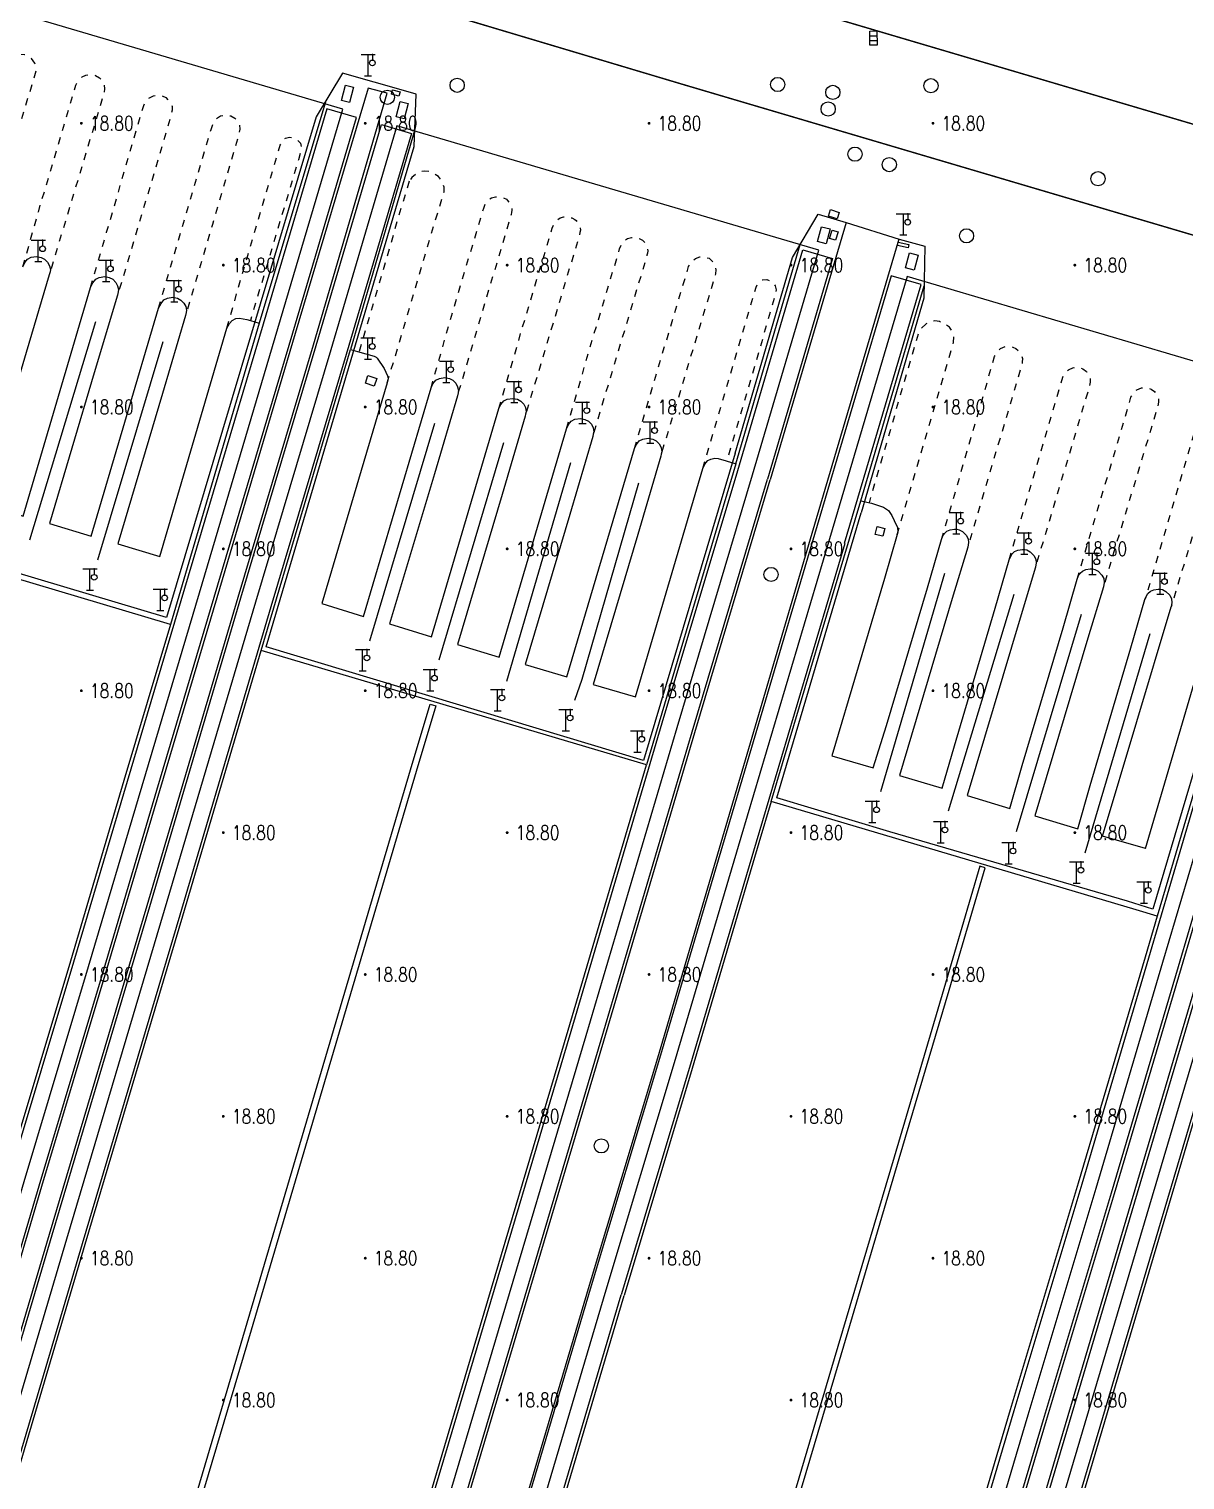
# Model space of a CAD drawing. Extents: x 404846 to 408477, y 3390929 to 3392894.
# Drawn here: x 406947.7 to 407029.1, y 3391818.7 to 3391921 of the extents above; entities that cross this region are included whole.
import ezdxf
from ezdxf.enums import TextEntityAlignment as Align

# ---------------------------------------------------------------- set-up
doc = ezdxf.new("R2010")
doc.units = 0
doc.header["$LTSCALE"] = 0.5
doc.header["$PDSIZE"] = 0.2
doc.linetypes.add('X6', pattern=[2, 1, -1])
doc.layers.get('0').update_dxf_attribs({"linetype": 'CONTINUOUS'})
for name, color, linetype in [('3221', 6, 'CONTINUOUS'), ('DLSS', 4, 'CONTINUOUS'), ('DMTZ', 3, 'CONTINUOUS'), ('FZTZ', 7, 'CONTINUOUS'), ('GCD', 1, 'CONTINUOUS'), ('GXYZ', 2, 'CONTINUOUS'), ('JMD', 6, 'CONTINUOUS'), ('SXSS', 5, 'CONTINUOUS'), ('ZBTZ', 3, 'CONTINUOUS')]:
    doc.layers.add(name, color=color, linetype=linetype)
doc.styles.add('HZ', font='rs.shx', dxfattribs={"width": 0.8, "bigfont": 'hztxt.shx'})
doc.linetypes.add('10422', pattern='A,0.75,[150,AAA.SHX,S=0.5,R=0,X=0,Y=0.5],1.5,[177,AAA.SHX,S=1,R=0,X=0,Y=0.4],0.75', length=3)
doc.linetypes.add('1161', pattern='A,0,[149,AAA.SHX,S=0.15,R=0,X=0,Y=0],-1.6', length=1.6)
doc.linetypes.add('447', pattern='A,8,-1,[148,AAA.SHX,S=1,R=0,X=0,Y=0],-1', length=10)

# ---------------------------------------------------------------- blocks, each defined once
blk = doc.blocks.new('gc063')
for p, q in [((-1, 3), (1, 3)), ((0, 0), (0, 3)), ((0.6, 3), (0.6, 2.2)), ((-0.5, 0), (0.5, 0))]:
    blk.add_line(p, q)
blk.add_circle((0.6, 1.8), 0.4)
blk.add_point((0.6, 3))
blk.add_point((0.6, 3))
blk = doc.blocks.new('GC200')
at = {"linetype": 'Continuous', "const_width": 0.2, "flags": 128}
blk.add_lwpolyline([(-0.1, 0, 1), (0.1, 0, 1)], format="xyb", close=True, dxfattribs=at)
blk = doc.blocks.new('gc188')
blk.add_circle((0, 0), 1)
blk = doc.blocks.new('gc041')
for p, q in [((-1, 0.5), (1, 0.5)), ((-1, -0.5), (-1, 0.5)), ((-0.33, 0.5), (-0.33, -0.5)), ((0.33, 0.5), (0.33, -0.5)), ((1, 0.5), (1, -0.5)), ((1, -0.5), (-1, -0.5))]:
    blk.add_line(p, q)

msp = doc.modelspace()

# ---------------------------------------------------------------- linework, layer by layer
at = {"layer": '3221', "color": 6}
for points in [[(406935.699, 3391800.484, 18.723), (406947.332, 3391839.797, 18.561), (406951.864, 3391854.938, 18.616), (406955.638, 3391867.675, 18.728), (406959.67, 3391881.284, 18.793), (406965.208, 3391899.914, 18.836), (406969.778, 3391915.381, 18.83), (406940.049, 3391924.165, 18.83), (406935.486, 3391908.723, 18.836), (406929.951, 3391890.105, 18.793), (406925.915, 3391876.482, 18.728), (406922.153, 3391863.786, 18.616), (406917.62, 3391848.64, 18.561), (406905.976, 3391809.292, 18.723)], [(406969.1, 3391790.104, 18.783), (406973.78, 3391805.818, 18.746), (406980.038, 3391826.9, 18.746), (406986.922, 3391850.073, 18.746), (406993.341, 3391871.796, 18.704), (406998.649, 3391889.604, 18.786), (407003.313, 3391905.444, 18.645), (406973.576, 3391914.201, 18.645), (406968.926, 3391898.41, 18.786), (406963.622, 3391880.615, 18.704), (406957.199, 3391858.88, 18.746), (406950.32, 3391835.725, 18.746), (406944.066, 3391814.653, 18.746), (406939.373, 3391798.897, 18.783)], [(407039.262, 3391894.784, 18.829), (407009.538, 3391903.587, 18.576), (407004.06, 3391885.091, 18.752)], [(407039.262, 3391894.784, 18.829), (407037.597, 3391889.163, 18.883), (407033.781, 3391876.277, 18.752), (407027.539, 3391855.229, 18.79), (407022.83, 3391839.298, 18.737), (407018.038, 3391823.318, 18.686), (406987.124, 3391718.945, 18.735), (406951.218, 3391597.72, 19.131), (406919.586, 3391491.035, 18.77)], [(407004.06, 3391885.091, 18.752), (406997.814, 3391864.03, 18.79), (406993.118, 3391848.144, 18.737), (406988.316, 3391832.128, 18.686)], [(406988.316, 3391832.128, 18.686), (406921.497, 3391606.533, 18.839), (406889.865, 3391499.848, 18.907)]]:
    msp.add_polyline3d(points, dxfattribs=at)
msp.add_polyline3d([(407043.117, 3391893.798, 18.887), (407018.585, 3391811.028, 18.727), (406988.042, 3391707.954, 18.781), (406975.302, 3391665.111, 18.745), (406923.401, 3391489.904, 18.729), (406953.125, 3391481.099, 18.729), (407005.022, 3391656.295, 18.745), (407017.76, 3391699.132, 18.781), (407048.307, 3391802.219, 18.727), (407072.839, 3391884.989, 18.887)], close=True, dxfattribs=at)
at = {"layer": 'DLSS', "linetype": 'Continuous', "const_width": 0.1, "flags": 128}
for points, elevation in [([(407042.774, 3391910.447), (406995.975, 3391924.276), (406976.937, 3391929.963), (406952.352, 3391937.254), (406897.959, 3391953.404)], 18.549), ([(407040.649, 3391903.255), (406993.839, 3391917.087), (406974.798, 3391922.774), (406950.22, 3391930.063)], 18.601)]:
    msp.add_lwpolyline(points, dxfattribs=dict(at, elevation=elevation))
at = {"layer": 'DLSS', "linetype": 'X6', "flags": 128}
for points, elevation in [([(406944.269, 3391905.138), (406945.39, 3391908.672), (406948.185, 3391918.139), (406948.168, 3391918.365), (406948.074, 3391918.612), (406947.832, 3391918.953), (406947.612, 3391919.099), (406947.357, 3391919.208), (406947.086, 3391919.228), (406946.774, 3391919.136), (406946.535, 3391918.993), (406946.317, 3391918.748), (406946.188, 3391918.505), (406946.058, 3391918.127), (406942.426, 3391905.654)], 18.974), ([(406947.238, 3391904.265), (406948.353, 3391908.218), (406950.969, 3391917.068), (406951.143, 3391917.391), (406951.412, 3391917.643), (406951.676, 3391917.777), (406952.128, 3391917.807), (406952.361, 3391917.744), (406952.644, 3391917.578), (406952.855, 3391917.347), (406952.971, 3391917.078), (406952.998, 3391916.801), (406952.928, 3391916.446), (406951.681, 3391912.278), (406949.093, 3391903.696)], 18.586), ([(406951.994, 3391902.806), (406953.135, 3391906.699), (406955.753, 3391915.64), (406955.918, 3391915.943), (406956.146, 3391916.179), (406956.439, 3391916.324), (406956.815, 3391916.378), (406957.045, 3391916.329), (406957.311, 3391916.186), (406957.599, 3391915.897), (406957.747, 3391915.558), (406957.749, 3391915.312), (406957.681, 3391914.921), (406953.911, 3391902.263)], 18.685), ([(406956.799, 3391901.345), (406958.688, 3391907.801), (406960.497, 3391913.931), (406960.586, 3391914.222), (406960.68, 3391914.477), (406960.863, 3391914.694), (406961.159, 3391914.901), (406961.462, 3391914.963), (406961.893, 3391914.9), (406962.18, 3391914.734), (406962.378, 3391914.509), (406962.485, 3391914.283), (406962.519, 3391913.959), (406962.398, 3391913.369), (406960.588, 3391907.241), (406958.696, 3391900.818)], 18.771), ([(406961.604, 3391899.947), (406963.033, 3391904.884), (406965.371, 3391912.843), (406965.549, 3391913.18), (406965.736, 3391913.333), (406966.027, 3391913.398), (406966.298, 3391913.338), (406966.564, 3391913.225), (406966.786, 3391912.974), (406966.842, 3391912.709), (406966.802, 3391912.371), (406966.65, 3391911.809), (406963.269, 3391900.478)], 18.843), ([(406972.912, 3391896.077), (406976.909, 3391909.57), (406976.91, 3391909.869), (406976.824, 3391910.169), (406976.708, 3391910.391), (406976.509, 3391910.622), (406976.125, 3391910.859), (406975.829, 3391910.977), (406975.511, 3391911.012), (406975.213, 3391910.934), (406974.916, 3391910.791), (406974.645, 3391910.555), (406974.456, 3391910.293)], 18.993), ([(406974.456, 3391910.293), (406973.725, 3391907.871), (406970.93, 3391898.258)], 18.964), ([(406975.996, 3391895.727), (406977.567, 3391901.25), (406979.707, 3391908.391), (406979.835, 3391908.711), (406980.068, 3391908.99), (406980.263, 3391909.13), (406980.533, 3391909.198), (406980.921, 3391909.18), (406981.088, 3391909.121), (406981.311, 3391909.017), (406981.392, 3391908.943), (406981.49, 3391908.816), (406981.647, 3391908.546), (406981.695, 3391908.261), (406981.665, 3391908.098), (406981.636, 3391907.941), (406977.906, 3391895.375)], 19.008), ([(406980.782, 3391894.264), (406982.39, 3391899.833), (406984.53, 3391906.975), (406984.658, 3391907.294), (406984.89, 3391907.574), (406985.086, 3391907.713), (406985.355, 3391907.781), (406985.743, 3391907.763), (406985.911, 3391907.704), (406986.134, 3391907.6), (406986.214, 3391907.526), (406986.312, 3391907.399), (406986.469, 3391907.129), (406986.518, 3391906.844), (406986.487, 3391906.681), (406986.459, 3391906.524), (406982.621, 3391893.725)], 19.008), ([(406985.548, 3391892.849), (406987.142, 3391898.383), (406989.282, 3391905.524), (406989.41, 3391905.844), (406989.643, 3391906.124), (406989.838, 3391906.263), (406990.108, 3391906.331), (406990.496, 3391906.313), (406990.663, 3391906.254), (406990.886, 3391906.15), (406990.967, 3391906.076), (406991.065, 3391905.949), (406991.222, 3391905.679), (406991.27, 3391905.394), (406991.24, 3391905.231), (406991.211, 3391905.074), (406987.424, 3391892.458)], 18.984), ([(406990.336, 3391891.449), (406992.432, 3391898.572), (406994.146, 3391904.286), (406994.325, 3391904.622), (406994.635, 3391904.85), (406994.922, 3391904.963), (406995.286, 3391904.953), (406995.582, 3391904.861), (406995.806, 3391904.656), (406995.99, 3391904.403), (406996.072, 3391904.04), (406996.047, 3391903.766), (406992.213, 3391891.059)], 18.958), ([(406995.151, 3391890.055), (406998.892, 3391902.831), (406999.006, 3391903.067), (406999.125, 3391903.197), (406999.342, 3391903.337), (406999.661, 3391903.361), (406999.885, 3391903.28), (407000.122, 3391903.119), (407000.239, 3391902.919), (407000.308, 3391902.637), (407000.281, 3391902.429), (407000.186, 3391902.056), (406996.84, 3391890.577)], 18.84), ([(407008.849, 3391885.392), (407012.801, 3391898.928), (407012.831, 3391899.321), (407012.734, 3391899.715), (407012.517, 3391900.005), (407012.136, 3391900.275), (407011.81, 3391900.394), (407011.49, 3391900.456), (407011.238, 3391900.409), (407010.883, 3391900.236), (407010.472, 3391899.86), (407010.311, 3391899.524)], 18.672), ([(407010.311, 3391899.524), (407006.86, 3391887.633)], 18.581), ([(407011.966, 3391885.04), (407015.705, 3391897.94), (407015.875, 3391898.278), (407016.122, 3391898.508), (407016.466, 3391898.645), (407016.739, 3391898.66), (407016.978, 3391898.608), (407017.188, 3391898.5), (407017.413, 3391898.328), (407017.606, 3391898.053), (407017.671, 3391897.788), (407017.656, 3391897.55), (407017.582, 3391897.222), (407013.807, 3391884.507)], 18.712), ([(407016.736, 3391883.613), (407020.502, 3391896.49), (407020.675, 3391896.792), (407020.908, 3391897.004), (407021.251, 3391897.152), (407021.695, 3391897.142), (407021.93, 3391897.058), (407022.168, 3391896.881), (407022.334, 3391896.637), (407022.442, 3391896.374), (407022.444, 3391896.126), (407022.314, 3391895.598), (407018.577, 3391883.08)], 18.711), ([(407021.526, 3391882.232), (407025.312, 3391895.078), (407025.485, 3391895.38), (407025.718, 3391895.592), (407026.061, 3391895.739), (407026.506, 3391895.729), (407026.741, 3391895.646), (407026.979, 3391895.468), (407027.144, 3391895.225), (407027.253, 3391894.962), (407027.254, 3391894.714), (407027.125, 3391894.186), (407023.367, 3391881.7)], 18.714), ([(407030.034, 3391893.448), (407026.299, 3391880.815)], 18.877), ([(407031.934, 3391892.883), (407028.14, 3391880.283)], 18.857)]:
    msp.add_lwpolyline(points, dxfattribs=dict(at, elevation=elevation))
at = {"layer": 'DMTZ', "linetype": '10422', "flags": 128}
for points, elevation in [([(406947.238, 3391904.265), (406947.37, 3391904.559), (406947.57, 3391904.803), (406947.824, 3391904.936), (406948.205, 3391904.988), (406948.531, 3391904.921), (406948.769, 3391904.799), (406948.979, 3391904.586), (406949.106, 3391904.334), (406949.171, 3391904.077), (406949.148, 3391903.912), (406949.093, 3391903.696), (406947.472, 3391898.216), (406944.315, 3391887.591), (406947.263, 3391886.685), (406951.994, 3391902.806)], 19.065), ([(406951.994, 3391902.806), (406952.166, 3391903.14), (406952.367, 3391903.384), (406952.62, 3391903.517), (406953.001, 3391903.568), (406953.327, 3391903.501), (406953.566, 3391903.379), (406953.776, 3391903.166), (406953.903, 3391902.915), (406953.968, 3391902.658), (406953.945, 3391902.493), (406953.911, 3391902.263), (406952.269, 3391896.797), (406949.111, 3391886.171), (406952.059, 3391885.266), (406956.799, 3391901.345)], 19.156), ([(406956.799, 3391901.345), (406956.973, 3391901.682), (406957.173, 3391901.926), (406957.427, 3391902.058), (406957.808, 3391902.11), (406958.134, 3391902.043), (406958.373, 3391901.921), (406958.582, 3391901.708), (406958.709, 3391901.456), (406958.774, 3391901.2), (406958.751, 3391901.035), (406958.696, 3391900.818), (406957.075, 3391895.339), (406953.919, 3391884.744), (406956.874, 3391883.843), (406961.604, 3391899.947)], 19.304), ([(406961.604, 3391899.947), (406961.787, 3391900.253), (406961.987, 3391900.479), (406962.234, 3391900.608), (406962.51, 3391900.645), (406963.023, 3391900.555), (406963.269, 3391900.478), (406963.896, 3391900.299), (406957.64, 3391879.053), (406940.068, 3391884.276)], 19.249), ([(406997.463, 3391890.366), (406991.187, 3391869.149), (406964.034, 3391877.213), (406970.311, 3391898.428), (406970.982, 3391898.244), (406971.995, 3391897.962), (406972.129, 3391897.89), (406972.205, 3391897.81), (406972.688, 3391897.098), (406972.937, 3391896.575), (406972.967, 3391896.364), (406972.912, 3391896.077), (406971.069, 3391889.907), (406968.292, 3391880.521), (406971.242, 3391879.613), (406975.996, 3391895.727)], 19.348), ([(406975.996, 3391895.727), (406976.127, 3391896.021), (406976.328, 3391896.265), (406976.581, 3391896.398), (406976.962, 3391896.45), (406977.289, 3391896.383), (406977.527, 3391896.261), (406977.737, 3391896.048), (406977.864, 3391895.796), (406977.929, 3391895.54), (406977.906, 3391895.375), (406977.85, 3391895.158), (406976.23, 3391889.679), (406973.073, 3391879.084), (406976.029, 3391878.183), (406980.782, 3391894.264)], 19.519), ([(406980.782, 3391894.264), (406980.914, 3391894.558), (406981.114, 3391894.802), (406981.368, 3391894.935), (406981.749, 3391894.987), (406982.075, 3391894.92), (406982.314, 3391894.798), (406982.523, 3391894.585), (406982.65, 3391894.333), (406982.692, 3391894.04), (406982.659, 3391893.873), (406982.621, 3391893.725), (406981.016, 3391888.216), (406977.861, 3391877.64), (406980.805, 3391876.748), (406985.548, 3391892.849)], 19.443), ([(406985.548, 3391892.849), (406985.679, 3391893.143), (406985.879, 3391893.387), (406986.133, 3391893.52), (406986.514, 3391893.572), (406986.84, 3391893.505), (406987.079, 3391893.383), (406987.289, 3391893.17), (406987.416, 3391892.918), (406987.458, 3391892.624), (406987.424, 3391892.458), (406987.386, 3391892.31), (406985.782, 3391886.8), (406982.626, 3391876.224), (406985.573, 3391875.348), (406990.336, 3391891.449)], 19.496), ([(406990.336, 3391891.449), (406990.468, 3391891.744), (406990.668, 3391891.988), (406990.922, 3391892.121), (406991.303, 3391892.172), (406991.629, 3391892.106), (406991.867, 3391891.984), (406992.077, 3391891.771), (406992.204, 3391891.519), (406992.246, 3391891.225), (406992.213, 3391891.059), (406992.175, 3391890.911), (406990.57, 3391885.401), (406987.415, 3391874.825), (406990.394, 3391873.94), (406995.151, 3391890.055)], 19.438), ([(406995.151, 3391890.055), (406995.259, 3391890.308), (406995.345, 3391890.447), (406995.506, 3391890.601), (406995.708, 3391890.705), (406995.986, 3391890.769), (406996.234, 3391890.752), (406996.787, 3391890.594), (406997.463, 3391890.366)], 19.341), ([(407025.681, 3391858.925), (406999.962, 3391866.562), (407006.274, 3391887.771)], 19.172), ([(407006.274, 3391887.771), (407007.018, 3391887.595), (407007.877, 3391887.32), (407008.218, 3391887.079), (407008.466, 3391886.741), (407008.636, 3391886.385), (407008.872, 3391885.874), (407008.889, 3391885.565), (407008.849, 3391885.392)], 19.436), ([(407008.849, 3391885.392), (407007.935, 3391882.297), (407004.238, 3391869.799), (407007.158, 3391868.953), (407008.096, 3391871.92), (407010.974, 3391881.624), (407011.966, 3391885.04), (407012.066, 3391885.303), (407012.175, 3391885.463), (407012.346, 3391885.615), (407012.58, 3391885.724), (407012.887, 3391885.769), (407013.052, 3391885.771), (407013.204, 3391885.729), (407013.435, 3391885.604), (407013.706, 3391885.343), (407013.844, 3391885.089), (407013.865, 3391884.817), (407013.807, 3391884.507)], 19.402), ([(407013.807, 3391884.507), (407012.704, 3391880.87), (407008.993, 3391868.394), (407012.003, 3391867.522), (407012.866, 3391870.493), (407015.744, 3391880.197), (407016.736, 3391883.613), (407016.836, 3391883.876), (407016.944, 3391884.036), (407017.115, 3391884.188), (407017.349, 3391884.297), (407017.657, 3391884.342), (407017.822, 3391884.344), (407017.974, 3391884.302), (407018.205, 3391884.177), (407018.476, 3391883.916), (407018.614, 3391883.661), (407018.635, 3391883.39), (407018.577, 3391883.08)], 19.472), ([(407018.577, 3391883.08), (407017.494, 3391879.49), (407013.76, 3391866.984), (407016.783, 3391866.073), (407017.655, 3391869.113), (407020.533, 3391878.817), (407021.526, 3391882.232), (407021.626, 3391882.495), (407021.734, 3391882.655), (407021.905, 3391882.808), (407022.139, 3391882.917), (407022.447, 3391882.962), (407022.612, 3391882.963), (407022.763, 3391882.922), (407022.995, 3391882.797), (407023.266, 3391882.536), (407023.404, 3391882.281), (407023.425, 3391882.01), (407023.367, 3391881.7)], 19.523), ([(407023.367, 3391881.7), (407022.267, 3391878.073), (407018.533, 3391865.567), (407021.556, 3391864.656), (407022.429, 3391867.696), (407025.307, 3391877.4), (407026.299, 3391880.815), (407026.399, 3391881.078), (407026.507, 3391881.239), (407026.678, 3391881.391), (407026.912, 3391881.5), (407027.22, 3391881.545), (407027.385, 3391881.546), (407027.536, 3391881.505), (407027.768, 3391881.38), (407028.039, 3391881.119), (407028.177, 3391880.864), (407028.198, 3391880.593), (407028.14, 3391880.283)], 19.526), ([(407026.327, 3391863.249), (407023.307, 3391864.13), (407028.14, 3391880.283)], 19.26), ([(407026.327, 3391863.249), (407031.125, 3391879.552), (407031.25, 3391879.768), (407031.563, 3391880.029), (407031.89, 3391880.112), (407032.261, 3391880.112), (407033.466, 3391879.807), (407032.53, 3391876.647), (407027.16, 3391858.487), (407025.681, 3391858.925)], 19.205)]:
    msp.add_lwpolyline(points, dxfattribs=dict(at, elevation=elevation))
at = {"layer": 'FZTZ', "linetype": 'Continuous', "flags": 128}
for points, elevation in [([(406969.693, 3391915.995), (406969.973, 3391917.067), (406970.54, 3391916.919), (406970.26, 3391915.847), (406969.693, 3391915.995)], 19.86), ([(406973.724, 3391916.283), (406973.204, 3391916.422), (406973.288, 3391916.739), (406973.809, 3391916.6), (406973.724, 3391916.283)], 19.549), ([(406973.53, 3391914.839), (406973.81, 3391915.911), (406974.377, 3391915.763), (406974.097, 3391914.691), (406973.53, 3391914.839)], 19.882), ([(407004.138, 3391908.298), (407004.759, 3391908.097), (407004.61, 3391907.635), (407003.988, 3391907.836), (407004.138, 3391908.298)], 19.995), ([(407004.118, 3391906.927), (407003.843, 3391905.874), (407003.231, 3391906.033), (407003.505, 3391907.086), (407004.118, 3391906.927)], 19.579), ([(407004.068, 3391906.266), (407004.247, 3391906.848), (407004.675, 3391906.716), (407004.496, 3391906.134), (407004.068, 3391906.266)], 19.977), ([(407009.615, 3391905.591), (407008.861, 3391905.761), (407008.916, 3391906.006), (407009.671, 3391905.836), (407009.615, 3391905.591)], 19.506), ([(407010.308, 3391905.088), (407010.033, 3391904.035), (407009.421, 3391904.194), (407009.695, 3391905.247), (407010.308, 3391905.088)], 19.489), ([(406971.994, 3391895.859), (406971.367, 3391896.066), (406971.544, 3391896.6), (406972.17, 3391896.394), (406971.994, 3391895.859)], 20.872), ([(407007.836, 3391885.266), (407007.298, 3391885.402), (407007.436, 3391885.946), (407007.974, 3391885.81), (407007.836, 3391885.266)], 20.867)]:
    msp.add_lwpolyline(points, close=True, dxfattribs=dict(at, elevation=elevation))
at = {"layer": 'JMD', "linetype": '447', "flags": 128}
for points, elevation in [([(406997.425, 3391891.133), (406990.97, 3391869.465), (406964.374, 3391877.476), (406974.812, 3391912.734), (406974.938, 3391916.431), (406972.906, 3391917.015), (406971.977, 3391917.27), (406969.755, 3391917.919), (406967.899, 3391914.822), (406957.352, 3391879.539), (406935.868, 3391885.96)], 20.522), ([(406997.425, 3391891.133), (407001.473, 3391904.917), (407003.26, 3391907.967), (407005.243, 3391907.391), (407008.984, 3391906.214), (407010.784, 3391905.723), (407010.722, 3391902.054), (407006.31, 3391886.924)], 20.538), ([(406952.347, 3391900.383), (406947.703, 3391884.996)], 20.285), ([(406957.105, 3391898.972), (406952.504, 3391883.576)], 20.25), ([(407060.468, 3391849.028), (407033.891, 3391856.866), (407044.28, 3391892.138), (407044.424, 3391895.746), (407039.217, 3391897.31), (407037.33, 3391894.215), (407026.842, 3391858.971), (407025.071, 3391859.538)], 20.965), ([(406971.693, 3391877.892), (406976.257, 3391893.238)], 20.483), ([(406981.108, 3391891.858), (406976.538, 3391876.534)], 20.231), ([(406981.342, 3391875.047), (406985.845, 3391890.46)], 20.121), ([(406990.617, 3391889.014), (406986.619, 3391875.17), (406986.104, 3391873.697)], 20.13), ([(407025.071, 3391859.538), (407008.331, 3391864.441), (407000.348, 3391866.828), (407006.31, 3391886.924)], 20.953), ([(407007.694, 3391867.287), (407012.201, 3391882.668)], 20.073), ([(407017.055, 3391881.174), (407012.441, 3391865.879)], 20.007), ([(407017.251, 3391864.449), (407021.814, 3391879.783)], 20.065), ([(407026.637, 3391878.397), (407022.051, 3391862.926)], 20.103)]:
    msp.add_lwpolyline(points, dxfattribs=dict(at, elevation=elevation))
at = {"layer": 'SXSS', "linetype": 'Continuous', "flags": 128}
for points, elevation in [([(406951.926, 3391792.404), (406954.92, 3391802.484), (406958.032, 3391812.909), (406962.626, 3391828.383), (406969.007, 3391850.028), (406974.559, 3391868.799), (406975.936, 3391873.431), (406976.327, 3391873.315), (406974.95, 3391868.683), (406969.398, 3391849.912), (406963.017, 3391828.267), (406958.423, 3391812.792), (406955.311, 3391802.367), (406952.307, 3391792.291)], 18.745), ([(406992.183, 3391784.686), (406996.197, 3391798.277), (407000.347, 3391812.258), (407004.763, 3391827.173), (407008.984, 3391841.402), (407012.49, 3391853.267), (407015.028, 3391861.896), (407014.667, 3391862.002), (407012.129, 3391853.373), (407008.624, 3391841.509), (407004.403, 3391827.279), (406999.986, 3391812.365), (406995.837, 3391798.384), (406991.817, 3391784.795)], 18.759)]:
    msp.add_lwpolyline(points, dxfattribs=dict(at, elevation=elevation))
at = {"layer": 'ZBTZ', "linetype": '1161', "flags": 128}
for points, elevation in [([(406938.164, 3391799.257), (406942.856, 3391815.013), (406949.11, 3391836.084), (406955.989, 3391859.238), (406962.412, 3391880.975), (406967.716, 3391898.768), (406972.897, 3391916.491), (406971.556, 3391916.863), (406966.431, 3391899.552), (406960.892, 3391880.922), (406956.86, 3391867.313), (406953.086, 3391854.575), (406948.554, 3391839.434), (406936.949, 3391800.114)], 18.746), ([(406936.753, 3391800.172), (406948.375, 3391839.487), (406952.907, 3391854.628), (406956.681, 3391867.366), (406960.713, 3391880.975), (406966.251, 3391899.605), (406970.737, 3391914.787), (406968.642, 3391915.406), (406964.157, 3391900.226), (406958.618, 3391881.596), (406954.586, 3391867.987), (406950.813, 3391855.251), (406946.281, 3391840.11), (406934.648, 3391800.796)], 18.727), ([(406968.582, 3391915.963), (406963.896, 3391900.299)], 18.833), ([(406938.355, 3391799.2), (406943.047, 3391814.956), (406949.301, 3391836.027), (406956.18, 3391859.182), (406962.603, 3391880.918), (406967.907, 3391898.712), (406972.493, 3391914.286), (406974.608, 3391913.664), (406970.02, 3391898.086), (406964.716, 3391880.291), (406958.294, 3391858.555), (406951.415, 3391835.4), (406945.16, 3391814.328), (406940.467, 3391798.571)], 18.737), ([(406974.853, 3391913.93), (406970.311, 3391898.428)], 18.824), ([(407005.238, 3391907.392), (406999.893, 3391889.238)], 18.705), ([(406997.463, 3391890.366), (407002.013, 3391905.839)], 18.724), ([(407008.964, 3391906.22), (407002.815, 3391885.459)], 18.653), ([(406997.607, 3391889.911), (407002.183, 3391905.452), (407004.274, 3391904.836), (406999.698, 3391889.295)], 18.715), ([(407005.13, 3391884.774), (407010.53, 3391903.005), (407008.406, 3391903.634), (407003.007, 3391885.403)], 18.664), ([(407006.274, 3391887.771), (407010.737, 3391902.914)], 18.608), ([(407038.162, 3391894.843), (407036.57, 3391889.467), (407032.753, 3391876.581), (407026.55, 3391855.521), (407021.842, 3391839.592), (407017.051, 3391823.614), (406986.117, 3391719.243), (406950.212, 3391598.018), (406918.664, 3391491.622)], 18.813), ([(407040.255, 3391894.223), (407038.662, 3391888.848), (407034.846, 3391875.961), (407028.625, 3391854.907), (407023.916, 3391838.975), (407019.123, 3391822.992), (406987.545, 3391716.466), (406952.281, 3391597.405), (406920.733, 3391491.009)], 18.818), ([(406922.471, 3391490.507), (406974.282, 3391665.413), (406987.023, 3391708.257), (407017.566, 3391811.33), (407041.971, 3391893.674)], 18.773), ([(406924.539, 3391489.894), (406976.35, 3391664.8), (406989.09, 3391707.643), (407019.634, 3391810.717), (407044.072, 3391893.051)], 18.773), ([(406968.053, 3391790.413), (406972.723, 3391806.133), (406978.98, 3391827.214), (406985.865, 3391850.387), (406992.283, 3391872.109), (406997.607, 3391889.911)], 18.752), ([(406970.196, 3391789.812), (406974.835, 3391805.505), (406981.093, 3391826.587), (406987.977, 3391849.761), (406994.396, 3391871.482), (406999.698, 3391889.295)], 18.752), ([(406970.351, 3391789.801), (406975.02, 3391805.45), (406981.277, 3391826.532), (406988.162, 3391849.706), (406994.58, 3391871.428), (406999.893, 3391889.238)], 18.752), ([(407002.815, 3391885.459), (406991.951, 3391848.491), (406987.126, 3391832.465)], 18.725), ([(407003.007, 3391885.403), (406992.094, 3391848.449), (406987.269, 3391832.422)], 18.725), ([(407005.147, 3391884.768), (406998.901, 3391863.708), (406994.205, 3391847.82), (406989.402, 3391831.802)], 18.741), ([(406957.64, 3391879.053), (406954.359, 3391868.054), (406950.586, 3391855.319), (406946.054, 3391840.178), (406934.439, 3391800.858)], 18.681), ([(406964.007, 3391877.183), (406958.486, 3391858.498), (406951.607, 3391835.343), (406945.352, 3391814.271), (406940.659, 3391798.514)], 18.746), ([(406967.865, 3391790.469), (406972.521, 3391806.193), (406978.778, 3391827.275), (406985.662, 3391850.447), (406991.187, 3391869.149)], 18.746), ([(406999.962, 3391866.562), (406999.097, 3391863.65), (406994.401, 3391847.762), (406989.598, 3391831.743)], 18.763), ([(407027.16, 3391858.487), (407026.304, 3391855.594), (407021.596, 3391839.666), (407016.805, 3391823.688), (406985.897, 3391719.308), (406949.991, 3391598.084), (406918.359, 3391491.399)], 18.805), ([(406924.659, 3391489.531), (406976.559, 3391664.738), (406989.299, 3391707.581), (407019.843, 3391810.655), (407033.458, 3391856.594)], 18.759), ([(406987.126, 3391832.465), (406920.288, 3391606.891), (406888.655, 3391500.207)], 18.811), ([(406987.269, 3391832.422), (406920.443, 3391606.845), (406888.889, 3391500.426), (406891.084, 3391499.777), (406922.638, 3391606.195), (406989.402, 3391831.802)], 18.766), ([(406891.236, 3391499.818), (406922.766, 3391606.157), (406989.598, 3391831.743)], 18.776)]:
    msp.add_lwpolyline(points, dxfattribs=dict(at, elevation=elevation))
at = {"layer": 'ZBTZ', "linetype": '1161', "elevation": 18.785, "flags": 128}
msp.add_lwpolyline([(406921.635, 3391488.405), (406922.173, 3391490.268), (406974.073, 3391665.475), (406986.814, 3391708.319), (407017.357, 3391811.392), (407042.397, 3391895.897), (407041.06, 3391896.292), (407038.89, 3391888.78), (407035.041, 3391875.906), (407028.839, 3391854.844), (407024.13, 3391838.911), (407019.337, 3391822.928), (406987.744, 3391716.408), (406952.479, 3391597.346), (406920.846, 3391490.662), (406920.301, 3391488.795), (406921.635, 3391488.405)], close=True, dxfattribs=at)

# ---------------------------------------------------------------- block references
at = {"layer": 'DLSS', "linetype": 'Continuous', "xscale": 0.5, "yscale": 0.5}
for p in [(406971.561, 3391917.731, 18.733), (407009.278, 3391906.504, 18.771), (406948.323, 3391904.63, 19.089), (406953.104, 3391903.218, 18.897), (406957.907, 3391901.784, 19.064), (406971.552, 3391897.744, 19.218), (406977.08, 3391896.112, 19.23), (406981.859, 3391894.686, 19.22), (406986.666, 3391893.223, 19.21), (406991.445, 3391891.822, 19.088), (407013.011, 3391885.434, 19.213), (407017.794, 3391884.016, 19.288), (407022.6, 3391882.572, 19.288), (406951.963, 3391881.474, 19.029), (407027.373, 3391881.175, 19.263), (406956.925, 3391880.027, 19.119), (406971.173, 3391875.788, 19.155), (406975.937, 3391874.366, 19.161), (406980.683, 3391872.97, 19.129), (406985.49, 3391871.558, 19.091), (406990.539, 3391870.059, 19.041), (407007.085, 3391865.09, 18.663), (407011.903, 3391863.664, 18.613), (407016.701, 3391862.182, 18.588), (407021.481, 3391860.824, 18.6), (407026.231, 3391859.413, 18.78)]:
    msp.add_blockref('gc063', p, dxfattribs=at)
at = {"layer": 'GCD', "linetype": 'Continuous'}
ref = msp.add_blockref('GC200', (406951.358, 3391914.379, 18.8), dxfattribs=dict(at, xscale=0.5, yscale=0.5, zscale=0.5))
ref.add_attrib('height', '18.80', dxfattribs={"linetype": 'Continuous', "height": 1, "style": 'HZ', "width": 0.8}).set_placement((406951.958, 3391914.379, 18.8), align=Align.MIDDLE_LEFT)
ref = msp.add_blockref('GC200', (406971.358, 3391914.379, 18.8), dxfattribs=dict(at, xscale=0.5, yscale=0.5, zscale=0.5))
ref.add_attrib('height', '18.80', dxfattribs={"linetype": 'Continuous', "height": 1, "style": 'HZ', "width": 0.8}).set_placement((406971.958, 3391914.379, 18.8), align=Align.MIDDLE_LEFT)
ref = msp.add_blockref('GC200', (406991.358, 3391914.379, 18.8), dxfattribs=dict(at, xscale=0.5, yscale=0.5, zscale=0.5))
ref.add_attrib('height', '18.80', dxfattribs={"linetype": 'Continuous', "height": 1, "style": 'HZ', "width": 0.8}).set_placement((406991.958, 3391914.379, 18.8), align=Align.MIDDLE_LEFT)
ref = msp.add_blockref('GC200', (407011.358, 3391914.379, 18.8), dxfattribs=dict(at, xscale=0.5, yscale=0.5, zscale=0.5))
ref.add_attrib('height', '18.80', dxfattribs={"linetype": 'Continuous', "height": 1, "style": 'HZ', "width": 0.8}).set_placement((407011.958, 3391914.379, 18.8), align=Align.MIDDLE_LEFT)
ref = msp.add_blockref('GC200', (406961.358, 3391904.379, 18.8), dxfattribs=dict(at, xscale=0.5, yscale=0.5, zscale=0.5))
ref.add_attrib('height', '18.80', dxfattribs={"linetype": 'Continuous', "height": 1, "style": 'HZ', "width": 0.8}).set_placement((406961.958, 3391904.379, 18.8), align=Align.MIDDLE_LEFT)
ref = msp.add_blockref('GC200', (406981.358, 3391904.379, 18.8), dxfattribs=dict(at, xscale=0.5, yscale=0.5, zscale=0.5))
ref.add_attrib('height', '18.80', dxfattribs={"linetype": 'Continuous', "height": 1, "style": 'HZ', "width": 0.8}).set_placement((406981.958, 3391904.379, 18.8), align=Align.MIDDLE_LEFT)
ref = msp.add_blockref('GC200', (407001.358, 3391904.379, 18.8), dxfattribs=dict(at, xscale=0.5, yscale=0.5, zscale=0.5))
ref.add_attrib('height', '18.80', dxfattribs={"linetype": 'Continuous', "height": 1, "style": 'HZ', "width": 0.8}).set_placement((407001.958, 3391904.379, 18.8), align=Align.MIDDLE_LEFT)
ref = msp.add_blockref('GC200', (407021.358, 3391904.379, 18.8), dxfattribs=dict(at, xscale=0.5, yscale=0.5, zscale=0.5))
ref.add_attrib('height', '18.80', dxfattribs={"linetype": 'Continuous', "height": 1, "style": 'HZ', "width": 0.8}).set_placement((407021.958, 3391904.379, 18.8), align=Align.MIDDLE_LEFT)
ref = msp.add_blockref('GC200', (406951.358, 3391894.379, 18.8), dxfattribs=dict(at, xscale=0.5, yscale=0.5, zscale=0.5))
ref.add_attrib('height', '18.80', dxfattribs={"linetype": 'Continuous', "height": 1, "style": 'HZ', "width": 0.8}).set_placement((406951.958, 3391894.379, 18.8), align=Align.MIDDLE_LEFT)
ref = msp.add_blockref('GC200', (406971.358, 3391894.379, 18.8), dxfattribs=dict(at, xscale=0.5, yscale=0.5, zscale=0.5))
ref.add_attrib('height', '18.80', dxfattribs={"linetype": 'Continuous', "height": 1, "style": 'HZ', "width": 0.8}).set_placement((406971.958, 3391894.379, 18.8), align=Align.MIDDLE_LEFT)
ref = msp.add_blockref('GC200', (406991.358, 3391894.379, 18.8), dxfattribs=dict(at, xscale=0.5, yscale=0.5, zscale=0.5))
ref.add_attrib('height', '18.80', dxfattribs={"linetype": 'Continuous', "height": 1, "style": 'HZ', "width": 0.8}).set_placement((406991.958, 3391894.379, 18.8), align=Align.MIDDLE_LEFT)
ref = msp.add_blockref('GC200', (407011.358, 3391894.379, 18.8), dxfattribs=dict(at, xscale=0.5, yscale=0.5, zscale=0.5))
ref.add_attrib('height', '18.80', dxfattribs={"linetype": 'Continuous', "height": 1, "style": 'HZ', "width": 0.8}).set_placement((407011.958, 3391894.379, 18.8), align=Align.MIDDLE_LEFT)
ref = msp.add_blockref('GC200', (406961.358, 3391884.379, 18.8), dxfattribs=dict(at, xscale=0.5, yscale=0.5, zscale=0.5))
ref.add_attrib('height', '18.80', dxfattribs={"linetype": 'Continuous', "height": 1, "style": 'HZ', "width": 0.8}).set_placement((406961.958, 3391884.379, 18.8), align=Align.MIDDLE_LEFT)
ref = msp.add_blockref('GC200', (406981.358, 3391884.379, 18.8), dxfattribs=dict(at, xscale=0.5, yscale=0.5, zscale=0.5))
ref.add_attrib('height', '18.80', dxfattribs={"linetype": 'Continuous', "height": 1, "style": 'HZ', "width": 0.8}).set_placement((406981.958, 3391884.379, 18.8), align=Align.MIDDLE_LEFT)
ref = msp.add_blockref('GC200', (407001.358, 3391884.379, 18.8), dxfattribs=dict(at, xscale=0.5, yscale=0.5, zscale=0.5))
ref.add_attrib('height', '18.80', dxfattribs={"linetype": 'Continuous', "height": 1, "style": 'HZ', "width": 0.8}).set_placement((407001.958, 3391884.379, 18.8), align=Align.MIDDLE_LEFT)
ref = msp.add_blockref('GC200', (407021.358, 3391884.379, 18.8), dxfattribs=dict(at, xscale=0.5, yscale=0.5, zscale=0.5))
ref.add_attrib('height', '18.80', dxfattribs={"linetype": 'Continuous', "height": 1, "style": 'HZ', "width": 0.8}).set_placement((407021.958, 3391884.379, 18.8), align=Align.MIDDLE_LEFT)
ref = msp.add_blockref('GC200', (406951.358, 3391874.379, 18.8), dxfattribs=dict(at, xscale=0.5, yscale=0.5, zscale=0.5))
ref.add_attrib('height', '18.80', dxfattribs={"linetype": 'Continuous', "height": 1, "style": 'HZ', "width": 0.8}).set_placement((406951.958, 3391874.379, 18.8), align=Align.MIDDLE_LEFT)
ref = msp.add_blockref('GC200', (406971.358, 3391874.379, 18.8), dxfattribs=dict(at, xscale=0.5, yscale=0.5, zscale=0.5))
ref.add_attrib('height', '18.80', dxfattribs={"linetype": 'Continuous', "height": 1, "style": 'HZ', "width": 0.8}).set_placement((406971.958, 3391874.379, 18.8), align=Align.MIDDLE_LEFT)
ref = msp.add_blockref('GC200', (406991.358, 3391874.379, 18.8), dxfattribs=dict(at, xscale=0.5, yscale=0.5, zscale=0.5))
ref.add_attrib('height', '18.80', dxfattribs={"linetype": 'Continuous', "height": 1, "style": 'HZ', "width": 0.8}).set_placement((406991.958, 3391874.379, 18.8), align=Align.MIDDLE_LEFT)
ref = msp.add_blockref('GC200', (407011.358, 3391874.379, 18.8), dxfattribs=dict(at, xscale=0.5, yscale=0.5, zscale=0.5))
ref.add_attrib('height', '18.80', dxfattribs={"linetype": 'Continuous', "height": 1, "style": 'HZ', "width": 0.8}).set_placement((407011.958, 3391874.379, 18.8), align=Align.MIDDLE_LEFT)
ref = msp.add_blockref('GC200', (406961.358, 3391864.379, 18.8), dxfattribs=dict(at, xscale=0.5, yscale=0.5, zscale=0.5))
ref.add_attrib('height', '18.80', dxfattribs={"linetype": 'Continuous', "height": 1, "style": 'HZ', "width": 0.8}).set_placement((406961.958, 3391864.379, 18.8), align=Align.MIDDLE_LEFT)
ref = msp.add_blockref('GC200', (406981.358, 3391864.379, 18.8), dxfattribs=dict(at, xscale=0.5, yscale=0.5, zscale=0.5))
ref.add_attrib('height', '18.80', dxfattribs={"linetype": 'Continuous', "height": 1, "style": 'HZ', "width": 0.8}).set_placement((406981.958, 3391864.379, 18.8), align=Align.MIDDLE_LEFT)
ref = msp.add_blockref('GC200', (407001.358, 3391864.379, 18.8), dxfattribs=dict(at, xscale=0.5, yscale=0.5, zscale=0.5))
ref.add_attrib('height', '18.80', dxfattribs={"linetype": 'Continuous', "height": 1, "style": 'HZ', "width": 0.8}).set_placement((407001.958, 3391864.379, 18.8), align=Align.MIDDLE_LEFT)
ref = msp.add_blockref('GC200', (407021.358, 3391864.379, 18.8), dxfattribs=dict(at, xscale=0.5, yscale=0.5, zscale=0.5))
ref.add_attrib('height', '18.80', dxfattribs={"linetype": 'Continuous', "height": 1, "style": 'HZ', "width": 0.8}).set_placement((407021.958, 3391864.379, 18.8), align=Align.MIDDLE_LEFT)
ref = msp.add_blockref('GC200', (406951.358, 3391854.379, 18.8), dxfattribs=dict(at, xscale=0.5, yscale=0.5, zscale=0.5))
ref.add_attrib('height', '18.80', dxfattribs={"linetype": 'Continuous', "height": 1, "style": 'HZ', "width": 0.8}).set_placement((406951.958, 3391854.379, 18.8), align=Align.MIDDLE_LEFT)
ref = msp.add_blockref('GC200', (406971.358, 3391854.379, 18.8), dxfattribs=dict(at, xscale=0.5, yscale=0.5, zscale=0.5))
ref.add_attrib('height', '18.80', dxfattribs={"linetype": 'Continuous', "height": 1, "style": 'HZ', "width": 0.8}).set_placement((406971.958, 3391854.379, 18.8), align=Align.MIDDLE_LEFT)
ref = msp.add_blockref('GC200', (406991.358, 3391854.379, 18.8), dxfattribs=dict(at, xscale=0.5, yscale=0.5, zscale=0.5))
ref.add_attrib('height', '18.80', dxfattribs={"linetype": 'Continuous', "height": 1, "style": 'HZ', "width": 0.8}).set_placement((406991.958, 3391854.379, 18.8), align=Align.MIDDLE_LEFT)
ref = msp.add_blockref('GC200', (407011.358, 3391854.379, 18.8), dxfattribs=dict(at, xscale=0.5, yscale=0.5, zscale=0.5))
ref.add_attrib('height', '18.80', dxfattribs={"linetype": 'Continuous', "height": 1, "style": 'HZ', "width": 0.8}).set_placement((407011.958, 3391854.379, 18.8), align=Align.MIDDLE_LEFT)
ref = msp.add_blockref('GC200', (406961.358, 3391844.379, 18.8), dxfattribs=dict(at, xscale=0.5, yscale=0.5, zscale=0.5))
ref.add_attrib('height', '18.80', dxfattribs={"linetype": 'Continuous', "height": 1, "style": 'HZ', "width": 0.8}).set_placement((406961.958, 3391844.379, 18.8), align=Align.MIDDLE_LEFT)
ref = msp.add_blockref('GC200', (406981.358, 3391844.379, 18.8), dxfattribs=dict(at, xscale=0.5, yscale=0.5, zscale=0.5))
ref.add_attrib('height', '18.80', dxfattribs={"linetype": 'Continuous', "height": 1, "style": 'HZ', "width": 0.8}).set_placement((406981.958, 3391844.379, 18.8), align=Align.MIDDLE_LEFT)
ref = msp.add_blockref('GC200', (407001.358, 3391844.379, 18.8), dxfattribs=dict(at, xscale=0.5, yscale=0.5, zscale=0.5))
ref.add_attrib('height', '18.80', dxfattribs={"linetype": 'Continuous', "height": 1, "style": 'HZ', "width": 0.8}).set_placement((407001.958, 3391844.379, 18.8), align=Align.MIDDLE_LEFT)
ref = msp.add_blockref('GC200', (407021.358, 3391844.379, 18.8), dxfattribs=dict(at, xscale=0.5, yscale=0.5, zscale=0.5))
ref.add_attrib('height', '18.80', dxfattribs={"linetype": 'Continuous', "height": 1, "style": 'HZ', "width": 0.8}).set_placement((407021.958, 3391844.379, 18.8), align=Align.MIDDLE_LEFT)
ref = msp.add_blockref('GC200', (406951.358, 3391834.379, 18.8), dxfattribs=dict(at, xscale=0.5, yscale=0.5, zscale=0.5))
ref.add_attrib('height', '18.80', dxfattribs={"linetype": 'Continuous', "height": 1, "style": 'HZ', "width": 0.8}).set_placement((406951.958, 3391834.379, 18.8), align=Align.MIDDLE_LEFT)
ref = msp.add_blockref('GC200', (406971.358, 3391834.379, 18.8), dxfattribs=dict(at, xscale=0.5, yscale=0.5, zscale=0.5))
ref.add_attrib('height', '18.80', dxfattribs={"linetype": 'Continuous', "height": 1, "style": 'HZ', "width": 0.8}).set_placement((406971.958, 3391834.379, 18.8), align=Align.MIDDLE_LEFT)
ref = msp.add_blockref('GC200', (406991.358, 3391834.379, 18.8), dxfattribs=dict(at, xscale=0.5, yscale=0.5, zscale=0.5))
ref.add_attrib('height', '18.80', dxfattribs={"linetype": 'Continuous', "height": 1, "style": 'HZ', "width": 0.8}).set_placement((406991.958, 3391834.379, 18.8), align=Align.MIDDLE_LEFT)
ref = msp.add_blockref('GC200', (407011.358, 3391834.379, 18.8), dxfattribs=dict(at, xscale=0.5, yscale=0.5, zscale=0.5))
ref.add_attrib('height', '18.80', dxfattribs={"linetype": 'Continuous', "height": 1, "style": 'HZ', "width": 0.8}).set_placement((407011.958, 3391834.379, 18.8), align=Align.MIDDLE_LEFT)
ref = msp.add_blockref('GC200', (406961.358, 3391824.379, 18.8), dxfattribs=dict(at, xscale=0.5, yscale=0.5, zscale=0.5))
ref.add_attrib('height', '18.80', dxfattribs={"linetype": 'Continuous', "height": 1, "style": 'HZ', "width": 0.8}).set_placement((406961.958, 3391824.379, 18.8), align=Align.MIDDLE_LEFT)
ref = msp.add_blockref('GC200', (406981.358, 3391824.379, 18.8), dxfattribs=dict(at, xscale=0.5, yscale=0.5, zscale=0.5))
ref.add_attrib('height', '18.80', dxfattribs={"linetype": 'Continuous', "height": 1, "style": 'HZ', "width": 0.8}).set_placement((406981.958, 3391824.379, 18.8), align=Align.MIDDLE_LEFT)
ref = msp.add_blockref('GC200', (407001.358, 3391824.379, 18.8), dxfattribs=dict(at, xscale=0.5, yscale=0.5, zscale=0.5))
ref.add_attrib('height', '18.80', dxfattribs={"linetype": 'Continuous', "height": 1, "style": 'HZ', "width": 0.8}).set_placement((407001.958, 3391824.379, 18.8), align=Align.MIDDLE_LEFT)
ref = msp.add_blockref('GC200', (407021.358, 3391824.379, 18.8), dxfattribs=dict(at, xscale=0.5, yscale=0.5, zscale=0.5))
ref.add_attrib('height', '18.80', dxfattribs={"linetype": 'Continuous', "height": 1, "style": 'HZ', "width": 0.8}).set_placement((407021.958, 3391824.379, 18.8), align=Align.MIDDLE_LEFT)
at = {"layer": 'GXYZ', "linetype": 'Continuous', "xscale": 0.5, "yscale": 0.5, "rotation": 90.98532041950307}
msp.add_blockref('gc041', (407007.161, 3391920.38, 18.346), dxfattribs=at)
at = {"layer": 'GXYZ', "linetype": 'Continuous', "xscale": 0.5, "yscale": 0.5}
for p in [(406977.833, 3391917.058, 18.906), (407000.423, 3391917.11, 18.528), (407004.304, 3391916.553, 18.469), (407011.216, 3391917.025, 18.408), (406972.916, 3391916.209, 18.83), (407003.977, 3391915.384, 18.535), (407005.866, 3391912.2, 18.526), (407008.281, 3391911.463, 18.533), (407022.989, 3391910.469, 18.492), (407013.726, 3391906.445, 18.601), (406999.954, 3391882.575, 18.83), (406987.993, 3391842.297, 18.652)]:
    msp.add_blockref('gc188', p, dxfattribs=at)

doc.saveas('drawing.dxf')
